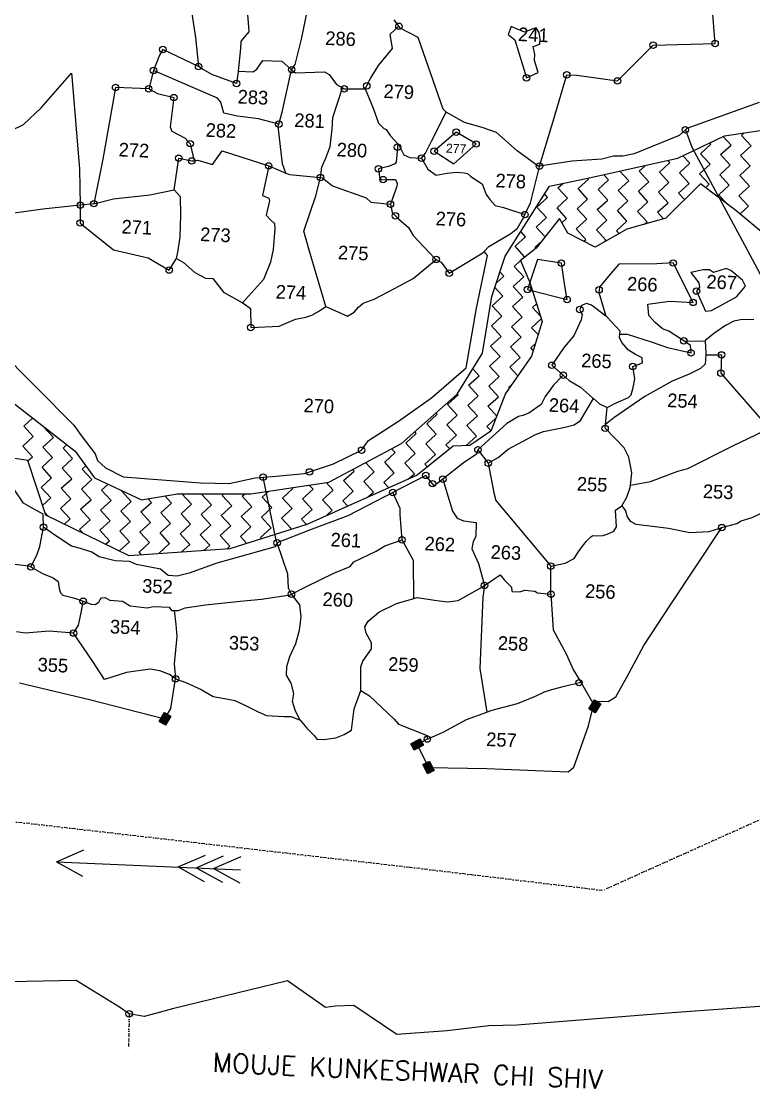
# Model space of a CAD drawing. Header units: metres. Extents: x 325382 to 334163, y 1808984 to 1815491.
# Drawn here: x 329230 to 330196, y 1808984 to 1810391 of the extents above; entities that cross this region are included whole.
import ezdxf

# ---------------------------------------------------------------- set-up
doc = ezdxf.new("R2010")
doc.units = ezdxf.units.M
doc.header["$MEASUREMENT"] = 0
doc.linetypes.add('DASHDOT', pattern=[1, 0.5, -0.25, 0, -0.25])
doc.linetypes.add('DIVIDE', pattern=[1.25, 0.5, -0.25, 0, -0.25, 0, -0.25])
for name, color, linetype in [('POLY_HATCH', 12, 'Continuous'), ('POLY_PARCEL', 6, 'Continuous'), ('POLY_WATER', 4, 'Continuous'), ('TEXT_MAPOUT', 7, 'Continuous'), ('TEXT_PARCEL', 7, 'Continuous'), ('V_BOUND_STREAM_LINE', 7, 'DASHDOT'), ('V_DIVIDE_LINE', 7, 'DIVIDE')]:
    doc.layers.add(name, color=color, linetype=linetype)
doc.styles.get("Standard").update_dxf_attribs({"font": 'simplex.shx'})
doc.styles.add('TEXT_MAP', font='', dxfattribs={"height": 1.8})
doc.styles.get('TEXT_MAP').set_extended_font_data('Kruti Dev 050')

msp = doc.modelspace()

# ---------------------------------------------------------------- hatches: boundary and pattern name
for points in [[(329994.4, 1809490.9), (329986.3, 1809496.1), (329978.8, 1809484.3), (329986.9, 1809479.1)], [(329427.1, 1809474.8), (329418.8, 1809479.7), (329411.7, 1809467.7), (329420, 1809462.8)], [(329760.5, 1809436.3), (329755.9, 1809444.8), (329743.7, 1809438.2), (329748.2, 1809429.7)], [(329768.3, 1809415.3), (329759.7, 1809411), (329765.9, 1809398.6), (329774.5, 1809402.8)]]:
    msp.add_hatch(color=256).paths.add_polyline_path(points)

# ---------------------------------------------------------------- linework, layer by layer
for points in [[(329978.8, 1809484.3), (329986.3, 1809496.1), (329994.4, 1809490.9), (329986.9, 1809479.1)], [(329411.7, 1809467.7), (329418.8, 1809479.7), (329427.1, 1809474.8), (329420, 1809462.8)], [(329743.7, 1809438.2), (329755.9, 1809444.8), (329760.5, 1809436.3), (329748.2, 1809429.7)], [(329765.9, 1809398.6), (329759.7, 1809411), (329768.3, 1809415.3), (329774.5, 1809402.8)]]:
    msp.add_lwpolyline(points, close=True)
for points in [[(329276.4, 1809282.8), (329312.4, 1809298.6)], [(329436.8, 1809275.8), (329472.9, 1809291.5)], [(329460.7, 1809274.7), (329496.7, 1809290.5)], [(329483.7, 1809273.7), (329519.8, 1809289.5)], [(329276.4, 1809282.8), (329519, 1809272.1)], [(329276.4, 1809282.8), (329310.8, 1809263.9)], [(329436.8, 1809275.8), (329471.3, 1809256.8)], [(329460.7, 1809274.7), (329495.2, 1809255.8)], [(329483.7, 1809273.7), (329518.2, 1809254.8)]]:
    msp.add_lwpolyline(points)
for centre in [(329728.1, 1810384.3), (329416.6, 1810353.6), (330063.4, 1810359.4), (330145.2, 1810361.5), (329404.3, 1810326), (329463.8, 1810331.1), (329586.6, 1810327), (329896.5, 1810316.3), (329949.5, 1810320.2), (330016.6, 1810312.2), (329354.4, 1810303.6), (329398, 1810301.9), (329513.9, 1810308.8), (329656.1, 1810301.8), (329685.7, 1810305.7), (329431.2, 1810290.2), (329569.7, 1810255.2), (329803.7, 1810244.7), (330106, 1810247.7), (329452.8, 1810229.5), (329726.2, 1810225), (329829.9, 1810229.1), (329774.7, 1810219.7), (329437.6, 1810210.3), (329454.9, 1810206.7), (329556.3, 1810200.1), (329758, 1810210.4), (329913.6, 1810200), (329624.6, 1810184.8), (329701.1, 1810196.4), (329707.3, 1810182.1), (329307.8, 1810148.5), (329325.7, 1810150.4), (329716.9, 1810149.8), (329723.5, 1810134.4), (329894.4, 1810136), (329307.5, 1810124.9), (329777.3, 1810076.9), (329942.4, 1810071.9), (330089.9, 1810072.2), (329425.1, 1810062.9), (329794.5, 1810058.7), (329897.8, 1810037.3), (329992.2, 1810036.9), (330120.7, 1810035.2), (329950, 1810023.9), (330116.2, 1810020.2), (329966.8, 1810010.9), (329532.6, 1809987.2), (330103.9, 1809969.5), (330113.5, 1809953.7), (330153.7, 1809951), (329929.8, 1809937.3), (330036.7, 1809935.8), (329945, 1809924.2), (330152.9, 1809926.9), (330000.1, 1809854.2), (329678.9, 1809825.3), (329832.4, 1809825.9), (329846, 1809808.3), (329548.9, 1809789.9), (329610.1, 1809796.7), (329763.5, 1809792.1), (329772.5, 1809781.2), (329786, 1809787.1), (329720, 1809769.6), (329259.2, 1809723.9), (330154.2, 1809723.3), (329732.2, 1809707.2), (329567.5, 1809703.3), (329242.6, 1809671.4), (329928.4, 1809672.4), (329586.3, 1809635.5), (329841, 1809647.1), (329928.7, 1809635.6), (329311.5, 1809626.1), (329298.9, 1809584.2), (329433.5, 1809524), (329965.7, 1809518.8), (329765.6, 1809444.5), (329372.3, 1809082.2)]:
    msp.add_circle(centre, 4.26)
at = {"layer": 'POLY_HATCH'}
for p, q in [((330157.7, 1810239.9), (330251.8, 1810253.8)), ((330095.9, 1810210.3), (330157.7, 1810239.9)), ((329975.2, 1810183.5), (330095.9, 1810210.3)), ((329868.2, 1810081.4), (329926.6, 1810173.6)), ((329926.6, 1810173.6), (329975.2, 1810183.5)), ((330126.1, 1810176.5), (330080.2, 1810131.3)), ((330172.5, 1810141.3), (330126.1, 1810176.5)), ((329939.9, 1810130.7), (329909.4, 1810091.6)), ((329950.9, 1810111.7), (329939.9, 1810130.7)), ((330080.2, 1810131.3), (330028.8, 1810116.7)), ((330206.7, 1810112.8), (330172.5, 1810141.3)), ((330028.8, 1810116.7), (329987.2, 1810093.2)), ((329987.2, 1810093.2), (329950.9, 1810111.7)), ((329909.4, 1810091.6), (329888.5, 1810075.6)), ((329850.8, 1810028), (329868.2, 1810081.4)), ((329888.5, 1810075.6), (329900.7, 1810046.4)), ((329900.7, 1810046.4), (329917, 1809995)), ((329838.4, 1809953.3), (329850.8, 1810028)), ((329917, 1809995), (329902.9, 1809949.4)), ((329804.8, 1809899.3), (329838.4, 1809953.3)), ((329902.9, 1809949.4), (329868.6, 1809900.3)), ((329731.6, 1809834.3), (329804.8, 1809899.3)), ((329868.6, 1809900.3), (329849.6, 1809850.5)), ((329221.1, 1809886.4), (329301.1, 1809824.1)), ((329849.6, 1809850.5), (329821.7, 1809831.4)), ((329238.6, 1809811.7), (329174.3, 1809821.8)), ((329301.1, 1809824.1), (329326.7, 1809788.9)), ((329635.8, 1809783.3), (329731.6, 1809834.3)), ((329799.7, 1809830.7), (329752.4, 1809792.3)), ((329821.7, 1809831.4), (329799.7, 1809830.7)), ((329262.3, 1809739.9), (329238.6, 1809811.7)), ((329326.7, 1809788.9), (329388.7, 1809760.1)), ((329532.6, 1809767.8), (329635.8, 1809783.3)), ((329752.4, 1809792.3), (329606.5, 1809727.3)), ((329388.7, 1809760.1), (329436.2, 1809768)), ((329436.2, 1809768), (329532.6, 1809767.8)), ((329372.3, 1809686.2), (329262.3, 1809739.9)), ((329606.5, 1809727.3), (329505, 1809695.2)), ((329505, 1809695.2), (329372.3, 1809686.2))]:
    msp.add_line(p, q, dxfattribs=at)
at = {"layer": 'POLY_HATCH', "linetype": 'Continuous'}
for p, q in [((330180.1, 1810240.4), (330183.7, 1810243.7)), ((330139.8, 1810228.9), (330138.3, 1810230.5)), ((330166.3, 1810227.7), (330156, 1810239)), ((330192.8, 1810226.6), (330180.1, 1810240.4)), ((330125.9, 1810216.2), (330139.8, 1810228.9)), ((330138.6, 1810202.4), (330125.9, 1810216.2)), ((330152.4, 1810215.1), (330166.3, 1810227.7)), ((330165.1, 1810201.2), (330152.4, 1810215.1)), ((330178.9, 1810213.9), (330192.8, 1810226.6)), ((330071.7, 1810192.1), (330085.5, 1810204.7)), ((330085.5, 1810204.7), (330083.1, 1810207.4)), ((330098.2, 1810190.9), (330112.1, 1810203.6)), ((330112.1, 1810203.6), (330102.9, 1810213.6)), ((330124.7, 1810189.7), (330138.6, 1810202.4)), ((330151.3, 1810188.5), (330165.1, 1810201.2)), ((330191.6, 1810200.1), (330178.9, 1810213.9)), ((330004.8, 1810181.7), (329998.5, 1810188.6)), ((330031.3, 1810180.6), (330019.6, 1810193.3)), ((330045.2, 1810193.2), (330053.5, 1810200.8)), ((330057.8, 1810179.4), (330045.2, 1810193.2)), ((330084.4, 1810178.2), (330071.7, 1810192.1)), ((330110.9, 1810177), (330098.2, 1810190.9)), ((330137.4, 1810175.9), (330124.7, 1810189.7)), ((330163.9, 1810174.7), (330151.3, 1810188.5)), ((330177.8, 1810187.4), (330191.6, 1810200.1)), ((330190.5, 1810173.5), (330177.8, 1810187.4)), ((329937.9, 1810171.4), (329944.2, 1810177.2)), ((329964.4, 1810170.2), (329978.3, 1810182.9)), ((329978.3, 1810182.9), (329977.3, 1810183.9)), ((329991, 1810169), (330004.8, 1810181.7)), ((330017.5, 1810167.9), (330031.3, 1810180.6)), ((330044, 1810166.7), (330057.8, 1810179.4)), ((330070.5, 1810165.5), (330084.4, 1810178.2)), ((330097, 1810164.4), (330110.9, 1810177)), ((330132.7, 1810171.5), (330137.4, 1810175.9)), ((330150.1, 1810162), (330163.9, 1810174.7)), ((330176.6, 1810160.9), (330190.5, 1810173.5)), ((329910.2, 1810146), (329924.1, 1810158.7)), ((329924.1, 1810158.7), (329920, 1810163.2)), ((329950.6, 1810157.5), (329937.9, 1810171.4)), ((329977.1, 1810156.4), (329964.4, 1810170.2)), ((330003.6, 1810155.2), (329991, 1810169)), ((330030.2, 1810154), (330017.5, 1810167.9)), ((330056.7, 1810152.9), (330044, 1810166.7)), ((330083.2, 1810151.7), (330070.5, 1810165.5)), ((330105, 1810155.7), (330097, 1810164.4)), ((330161.2, 1810149.9), (330150.1, 1810162)), ((330189.3, 1810147), (330176.6, 1810160.9)), ((329922.9, 1810132.2), (329910.2, 1810146)), ((329936.7, 1810144.9), (329950.6, 1810157.5)), ((329949.4, 1810131), (329936.7, 1810144.9)), ((329963.3, 1810143.7), (329977.1, 1810156.4)), ((329989.8, 1810142.5), (330003.6, 1810155.2)), ((330016.3, 1810141.4), (330030.2, 1810154)), ((330042.8, 1810140.2), (330056.7, 1810152.9)), ((330069.4, 1810139), (330083.2, 1810151.7)), ((330178, 1810136.7), (330189.3, 1810147)), ((329909.1, 1810119.5), (329922.9, 1810132.2)), ((329943.1, 1810125.2), (329949.4, 1810131)), ((329975.9, 1810129.8), (329963.3, 1810143.7)), ((330002.5, 1810128.7), (329989.8, 1810142.5)), ((330029, 1810127.5), (330016.3, 1810141.4)), ((330055.5, 1810126.3), (330042.8, 1810140.2)), ((330077.2, 1810130.4), (330069.4, 1810139)), ((329921, 1810106.5), (329909.1, 1810119.5)), ((329962.1, 1810117.2), (329975.9, 1810129.8)), ((329974.8, 1810103.3), (329962.1, 1810117.2)), ((329988.6, 1810116), (330002.5, 1810128.7)), ((330015.1, 1810114.8), (330029, 1810127.5)), ((330052.2, 1810123.3), (330055.5, 1810126.3)), ((329881.4, 1810094.2), (329895.2, 1810106.8)), ((329895.2, 1810106.8), (329888.8, 1810113.9)), ((329972.1, 1810100.9), (329974.8, 1810103.3)), ((330001.3, 1810102.2), (329988.6, 1810116)), ((330018.7, 1810111), (330015.1, 1810114.8)), ((329894, 1810080.3), (329881.4, 1810094.2)), ((329907.9, 1810093), (329917.1, 1810101.4)), ((329909.3, 1810091.5), (329907.9, 1810093)), ((329998.4, 1810099.5), (330001.3, 1810102.2)), ((329880.2, 1810067.6), (329888.6, 1810075.3)), ((329891.1, 1810077.6), (329894, 1810080.3)), ((329866.4, 1810055), (329861.3, 1810060.4)), ((329892.9, 1810053.8), (329880.2, 1810067.6)), ((329856.7, 1810046.1), (329866.4, 1810055)), ((329879, 1810041.1), (329892.9, 1810053.8)), ((329865.2, 1810028.4), (329854.7, 1810039.9)), ((329891.7, 1810027.3), (329879, 1810041.1)), ((329851.3, 1810015.8), (329865.2, 1810028.4)), ((329877.9, 1810014.6), (329891.7, 1810027.3)), ((329904.4, 1810013.4), (329909.6, 1810018.2)), ((329864, 1810001.9), (329851.3, 1810015.8)), ((329890.5, 1810000.8), (329877.9, 1810014.6)), ((329914.8, 1810002.1), (329904.4, 1810013.4)), ((329850.2, 1809989.2), (329864, 1810001.9)), ((329876.7, 1809988.1), (329890.5, 1810000.8)), ((329903.2, 1809986.9), (329915.9, 1809998.5)), ((329862.8, 1809975.4), (329850.2, 1809989.2)), ((329889.4, 1809974.2), (329876.7, 1809988.1)), ((329911.7, 1809977.7), (329903.2, 1809986.9)), ((329849, 1809962.7), (329862.8, 1809975.4)), ((329861.7, 1809948.9), (329849, 1809962.7)), ((329875.5, 1809961.6), (329889.4, 1809974.2)), ((329902, 1809960.4), (329908, 1809965.8)), ((329847.8, 1809936.2), (329861.7, 1809948.9)), ((329874.3, 1809935), (329888.2, 1809947.7)), ((329888.2, 1809947.7), (329875.5, 1809961.6)), ((329905.2, 1809956.9), (329902, 1809960.4)), ((329860.5, 1809922.4), (329847.8, 1809936.2)), ((329884.9, 1809923.5), (329874.3, 1809935)), ((329820.1, 1809910.9), (329834, 1809923.5)), ((329834, 1809923.5), (329825.6, 1809932.7)), ((329846.7, 1809909.7), (329860.5, 1809922.4)), ((329832.8, 1809897), (329820.1, 1809910.9)), ((329859.3, 1809895.8), (329846.7, 1809909.7)), ((329873.2, 1809908.5), (329876.5, 1809911.6)), ((329873.9, 1809907.8), (329873.2, 1809908.5)), ((329792.4, 1809885.5), (329806.3, 1809898.2)), ((329806.3, 1809898.2), (329805, 1809899.6)), ((329819, 1809884.3), (329832.8, 1809897)), ((329845.5, 1809883.2), (329859.3, 1809895.8)), ((329805.1, 1809871.7), (329792.4, 1809885.5)), ((329831.6, 1809870.5), (329819, 1809884.3)), ((329857.2, 1809870.4), (329845.5, 1809883.2)), ((329233.2, 1809857), (329245, 1809867.8)), ((329764.8, 1809860.1), (329778.6, 1809872.8)), ((329778.6, 1809872.8), (329777, 1809874.6)), ((329791.3, 1809859), (329805.1, 1809871.7)), ((329817.8, 1809857.8), (329831.6, 1809870.5)), ((329844.3, 1809856.6), (329856, 1809867.4)), ((329245.8, 1809843.2), (329233.2, 1809857)), ((329259.7, 1809855.8), (329260, 1809856.1)), ((329272.4, 1809842), (329259.7, 1809855.8)), ((329750.9, 1809847.5), (329748.9, 1809849.7)), ((329777.4, 1809846.3), (329764.8, 1809860.1)), ((329804, 1809845.1), (329791.3, 1809859)), ((329830.5, 1809844), (329817.8, 1809857.8)), ((329849.7, 1809850.8), (329844.3, 1809856.6)), ((329232, 1809830.5), (329245.8, 1809843.2)), ((329258.5, 1809829.3), (329272.4, 1809842)), ((329737.1, 1809834.8), (329750.9, 1809847.5)), ((329763.6, 1809833.6), (329777.4, 1809846.3)), ((329790.1, 1809832.5), (329804, 1809845.1)), ((329816.6, 1809831.3), (329830.5, 1809844)), ((329244.7, 1809816.7), (329232, 1809830.5)), ((329271.2, 1809815.5), (329258.5, 1809829.3)), ((329285, 1809828.2), (329290.1, 1809832.8)), ((329297.7, 1809814.3), (329285, 1809828.2)), ((329709.4, 1809809.4), (329723.2, 1809822.1)), ((329723.2, 1809822.1), (329718.5, 1809827.3)), ((329735.9, 1809808.3), (329749.7, 1809821)), ((329749.7, 1809821), (329737.1, 1809834.8)), ((329776.3, 1809819.8), (329763.6, 1809833.6)), ((329795.1, 1809827), (329790.1, 1809832.5)), ((329816.6, 1809831.3), (329816.6, 1809831.3)), ((329238.7, 1809811.2), (329244.7, 1809816.7)), ((329257.3, 1809802.8), (329271.2, 1809815.5)), ((329283.9, 1809801.6), (329297.7, 1809814.3)), ((329695.5, 1809796.8), (329684.2, 1809809.1)), ((329722, 1809795.6), (329709.4, 1809809.4)), ((329748.6, 1809794.4), (329735.9, 1809808.3)), ((329762.4, 1809807.1), (329776.3, 1809819.8)), ((329765.9, 1809803.3), (329762.4, 1809807.1)), ((329270, 1809789), (329257.3, 1809802.8)), ((329296.5, 1809787.8), (329283.9, 1809801.6)), ((329310.4, 1809800.5), (329315.1, 1809804.8)), ((329323.1, 1809786.6), (329310.4, 1809800.5)), ((329655.2, 1809785.3), (329669, 1809797.9)), ((329669, 1809797.9), (329667.1, 1809800)), ((329681.7, 1809784.1), (329695.5, 1809796.8)), ((329708.2, 1809782.9), (329722, 1809795.6)), ((329740.5, 1809787), (329748.6, 1809794.4)), ((329256.2, 1809776.3), (329270, 1809789)), ((329282.7, 1809775.1), (329296.5, 1809787.8)), ((329309.2, 1809773.9), (329323.1, 1809786.6)), ((329335.7, 1809772.8), (329344.4, 1809780.7)), ((329614.8, 1809773.8), (329609.7, 1809779.4)), ((329641.3, 1809772.6), (329632, 1809782.7)), ((329667.8, 1809771.4), (329655.2, 1809785.3)), ((329694.4, 1809770.2), (329681.7, 1809784.1)), ((329714.9, 1809775.6), (329708.2, 1809782.9)), ((329268.8, 1809762.4), (329256.2, 1809776.3)), ((329295.4, 1809761.3), (329282.7, 1809775.1)), ((329321.9, 1809760.1), (329309.2, 1809773.9)), ((329348.4, 1809758.9), (329335.7, 1809772.8)), ((329362.3, 1809771.6), (329362.8, 1809772.1)), ((329374.9, 1809757.8), (329362.3, 1809771.6)), ((329428, 1809755.4), (329419.1, 1809765.2)), ((329454.5, 1809754.3), (329441.9, 1809768)), ((329468.3, 1809766.9), (329469.5, 1809767.9)), ((329481, 1809753.1), (329468.3, 1809766.9)), ((329494.9, 1809765.8), (329497.2, 1809767.9)), ((329507.5, 1809751.9), (329494.9, 1809765.8)), ((329521.4, 1809764.6), (329524.9, 1809767.8)), ((329547.9, 1809763.4), (329556.6, 1809771.4)), ((329574.4, 1809762.2), (329588.3, 1809774.9)), ((329588.3, 1809774.9), (329587.3, 1809776)), ((329600.9, 1809761.1), (329614.8, 1809773.8)), ((329627.5, 1809759.9), (329641.3, 1809772.6)), ((329654, 1809758.7), (329667.8, 1809771.4)), ((329686.3, 1809762.9), (329694.4, 1809770.2)), ((329258.1, 1809752.6), (329268.8, 1809762.4)), ((329281.5, 1809748.6), (329295.4, 1809761.3)), ((329308, 1809747.4), (329321.9, 1809760.1)), ((329334.6, 1809746.3), (329348.4, 1809758.9)), ((329361.1, 1809745.1), (329374.9, 1809757.8)), ((329387.6, 1809743.9), (329401.5, 1809756.6)), ((329401.5, 1809756.6), (329397, 1809761.5)), ((329414.1, 1809742.7), (329428, 1809755.4)), ((329440.7, 1809741.6), (329454.5, 1809754.3)), ((329467.2, 1809740.4), (329481, 1809753.1)), ((329493.7, 1809739.2), (329507.5, 1809751.9)), ((329520.2, 1809738.1), (329534.1, 1809750.7)), ((329534.1, 1809750.7), (329521.4, 1809764.6)), ((329560.6, 1809749.6), (329547.9, 1809763.4)), ((329587.1, 1809748.4), (329574.4, 1809762.2)), ((329613.6, 1809747.2), (329600.9, 1809761.1)), ((329640.1, 1809746.1), (329627.5, 1809759.9)), ((329660.7, 1809751.5), (329654, 1809758.7)), ((329265.5, 1809738.3), (329261.3, 1809742.9)), ((329294.2, 1809734.7), (329281.5, 1809748.6)), ((329320.7, 1809733.6), (329308, 1809747.4)), ((329347.2, 1809732.4), (329334.6, 1809746.3)), ((329373.8, 1809731.2), (329361.1, 1809745.1)), ((329400.3, 1809730.1), (329387.6, 1809743.9)), ((329426.8, 1809728.9), (329414.1, 1809742.7)), ((329453.3, 1809727.7), (329440.7, 1809741.6)), ((329479.8, 1809726.6), (329467.2, 1809740.4)), ((329506.4, 1809725.4), (329493.7, 1809739.2)), ((329532.9, 1809724.2), (329520.2, 1809738.1)), ((329546.7, 1809736.9), (329560.6, 1809749.6)), ((329559.4, 1809723.1), (329546.7, 1809736.9)), ((329573.3, 1809735.7), (329587.1, 1809748.4)), ((329599.8, 1809734.6), (329613.6, 1809747.2)), ((329632.2, 1809738.8), (329640.1, 1809746.1)), ((329286.8, 1809727.9), (329294.2, 1809734.7)), ((329306.9, 1809720.9), (329320.7, 1809733.6)), ((329333.4, 1809719.7), (329347.2, 1809732.4)), ((329359.9, 1809718.6), (329373.8, 1809731.2)), ((329386.4, 1809717.4), (329400.3, 1809730.1)), ((329413, 1809716.2), (329426.8, 1809728.9)), ((329439.5, 1809715.1), (329453.3, 1809727.7)), ((329466, 1809713.9), (329479.8, 1809726.6)), ((329492.5, 1809712.7), (329506.4, 1809725.4)), ((329519, 1809711.5), (329532.9, 1809724.2)), ((329545.6, 1809710.4), (329559.4, 1809723.1)), ((329585.9, 1809721.9), (329573.3, 1809735.7)), ((329606.4, 1809727.3), (329599.8, 1809734.6)), ((329311.5, 1809715.9), (329306.9, 1809720.9)), ((329346.1, 1809705.9), (329333.4, 1809719.7)), ((329372.6, 1809704.7), (329359.9, 1809718.6)), ((329399.1, 1809703.5), (329386.4, 1809717.4)), ((329425.6, 1809702.4), (329413, 1809716.2)), ((329452.2, 1809701.2), (329439.5, 1809715.1)), ((329478.7, 1809700), (329466, 1809713.9)), ((329505.2, 1809698.9), (329492.5, 1809712.7)), ((329527.5, 1809702.3), (329519, 1809711.5)), ((329547.2, 1809708.6), (329545.6, 1809710.4)), ((329584.2, 1809720.3), (329585.9, 1809721.9)), ((329341.2, 1809701.4), (329346.1, 1809705.9)), ((329359.3, 1809692.6), (329372.6, 1809704.7)), ((329385.3, 1809690.9), (329399.1, 1809703.5)), ((329411.8, 1809689.7), (329425.6, 1809702.4)), ((329440.9, 1809690.9), (329452.2, 1809701.2)), ((329470.9, 1809692.9), (329478.7, 1809700)), ((329500.9, 1809694.9), (329505.2, 1809698.9)), ((329388.5, 1809687.3), (329385.3, 1809690.9)), ((329412.5, 1809689), (329411.8, 1809689.7))]:
    msp.add_line(p, q, dxfattribs=at)
at = {"layer": 'POLY_PARCEL'}
for p, q in [((330145.2, 1810361.5), (330138.4, 1810445.9)), ((329526.5, 1810424.2), (329529.8, 1810383.3)), ((329455.1, 1810401.2), (329459.6, 1810369.7)), ((329599.6, 1810367.5), (329607.5, 1810405.5)), ((329716.4, 1810374.1), (329728.1, 1810384.3)), ((329728.1, 1810384.3), (329721.9, 1810392.7)), ((329729.7, 1810382), (329728.1, 1810384.3)), ((329529.9, 1810377.1), (329521.8, 1810367.2)), ((329529.8, 1810383.3), (329529.9, 1810377.1)), ((329719.6, 1810355.1), (329716.4, 1810374.1)), ((329753.6, 1810369.3), (329729.7, 1810382)), ((329876.1, 1810383.8), (329872.1, 1810373.4)), ((329872.1, 1810373.4), (329881.2, 1810366.6)), ((329893.7, 1810376.7), (329876.1, 1810383.8)), ((329899.5, 1810378.6), (329893.7, 1810376.7)), ((329904.8, 1810381.1), (329899.5, 1810378.6)), ((329909.1, 1810382.4), (329904.8, 1810381.1)), ((329913, 1810375.9), (329909.1, 1810382.4)), ((329914.4, 1810367.4), (329913, 1810375.9)), ((329459.6, 1810369.7), (329463.8, 1810331.1)), ((329519.7, 1810364.3), (329519.1, 1810355.1)), ((329521.8, 1810367.2), (329519.7, 1810364.3)), ((329591.4, 1810333.7), (329599.6, 1810367.5)), ((329786.7, 1810274.9), (329753.6, 1810369.3)), ((329881.2, 1810366.6), (329896.5, 1810316.3)), ((329905.3, 1810357.5), (329914.1, 1810360.8)), ((329907.5, 1810347.2), (329905.3, 1810357.5)), ((329914.1, 1810360.8), (329914.4, 1810367.4)), ((330016.6, 1810312.2), (330063.4, 1810359.4)), ((330063.4, 1810359.4), (330145.2, 1810361.5)), ((329412.3, 1810346), (329404.3, 1810326)), ((329416.6, 1810353.6), (329412.3, 1810346)), ((329463.8, 1810331.1), (329416.6, 1810353.6)), ((329519.1, 1810355.1), (329516, 1810325.2)), ((329701.1, 1810332.8), (329719.6, 1810355.1)), ((329907.2, 1810339.1), (329907.5, 1810347.2)), ((329469.7, 1810327.3), (329463.8, 1810331.1)), ((329535.9, 1810324.4), (329540.8, 1810327.7)), ((329540.8, 1810327.7), (329548.4, 1810339.3)), ((329548.4, 1810339.3), (329573.7, 1810338.2)), ((329573.7, 1810338.2), (329586.6, 1810327)), ((329586.6, 1810327), (329591.4, 1810333.7)), ((329690.5, 1810315.4), (329701.1, 1810332.8)), ((329911.9, 1810323.2), (329907.2, 1810339.1)), ((329256.2, 1810276.8), (329296.3, 1810322.6)), ((329296.3, 1810322.6), (329297.2, 1810312.9)), ((329404.3, 1810326), (329398, 1810301.9)), ((329488.6, 1810289.6), (329404.3, 1810326)), ((329481.5, 1810320.8), (329469.7, 1810327.3)), ((329513.9, 1810308.8), (329481.5, 1810320.8)), ((329515.9, 1810324.3), (329513.9, 1810308.8)), ((329516, 1810325.2), (329515.9, 1810324.3)), ((329516, 1810325.2), (329535.9, 1810324.4)), ((329573.9, 1810271), (329586.6, 1810327)), ((329586.6, 1810327), (329591.5, 1810322.7)), ((329591.5, 1810322.7), (329629.8, 1810324.1)), ((329629.8, 1810324.1), (329636.1, 1810320.8)), ((329636.1, 1810320.8), (329645.6, 1810307.6)), ((329683.7, 1810301.7), (329690.5, 1810315.4)), ((329896.5, 1810316.3), (329911.9, 1810323.2)), ((329931.7, 1810259.1), (329949.5, 1810320.2)), ((329949.5, 1810320.2), (329962.9, 1810319.8)), ((329962.9, 1810319.8), (330016.6, 1810312.2)), ((329297.2, 1810312.9), (329306.7, 1810195.7)), ((329354.4, 1810303.6), (329337.5, 1810209.2)), ((329398, 1810301.9), (329354.4, 1810303.6)), ((329398, 1810301.9), (329409.8, 1810295.7)), ((329640.9, 1810264.1), (329653.6, 1810303.2)), ((329645.6, 1810307.6), (329653.6, 1810303.2)), ((329653.6, 1810303.2), (329656.1, 1810301.8)), ((329656.1, 1810301.8), (329683.7, 1810301.7)), ((329683.7, 1810301.7), (329694.2, 1810276.3)), ((329409.8, 1810295.7), (329431.2, 1810290.2)), ((329431.2, 1810290.2), (329426.5, 1810251.5)), ((329493.1, 1810284.1), (329488.6, 1810289.6)), ((329233, 1810254.9), (329256.2, 1810276.8)), ((329497.1, 1810269.9), (329493.1, 1810284.1)), ((329694.2, 1810276.3), (329701.4, 1810256.6)), ((329790.3, 1810271.1), (329786.7, 1810274.9)), ((330203.4, 1810283.6), (330107.9, 1810249.5)), ((329515.3, 1810265.8), (329497.1, 1810269.9)), ((329542.9, 1810262.2), (329515.3, 1810265.8)), ((329569.7, 1810255.2), (329542.9, 1810262.2)), ((329569.7, 1810255.2), (329573.9, 1810271)), ((329639.9, 1810248.6), (329640.9, 1810264.1)), ((329770.9, 1810232.9), (329790.3, 1810271.1)), ((329814.6, 1810257.3), (329790.3, 1810271.1)), ((329838.1, 1810250.7), (329814.6, 1810257.3)), ((329913.6, 1810200), (329931.7, 1810259.1)), ((329165.3, 1810222), (329233, 1810254.9)), ((329426.5, 1810251.5), (329428.5, 1810246.1)), ((329428.5, 1810246.1), (329446.3, 1810236.6)), ((329568.9, 1810252.4), (329569.7, 1810255.2)), ((329574.4, 1810202.8), (329568.9, 1810252.4)), ((329637.5, 1810226), (329639.9, 1810248.6)), ((329701.4, 1810256.6), (329708, 1810249.7)), ((329708, 1810249.7), (329711.5, 1810248.4)), ((329711.5, 1810248.4), (329716.7, 1810240.5)), ((329803.7, 1810244.7), (329774.7, 1810219.7)), ((329829.9, 1810229.1), (329803.7, 1810244.7)), ((329856.8, 1810244.1), (329838.1, 1810250.7)), ((329884.1, 1810220.2), (329856.8, 1810244.1)), ((330106, 1810247.7), (330098, 1810240.3)), ((330107.9, 1810249.5), (330106, 1810247.7)), ((330106, 1810247.7), (330114.7, 1810225.1)), ((329446.3, 1810236.6), (329452.8, 1810229.5)), ((329452.8, 1810229.5), (329457.8, 1810207.1)), ((329716.7, 1810240.5), (329726.5, 1810229.1)), ((329726.5, 1810229.1), (329724.5, 1810205)), ((329726.5, 1810229.1), (329728.5, 1810226.9)), ((329763.3, 1810216.8), (329770.9, 1810232.9)), ((329800.6, 1810203.1), (329829.9, 1810229.1)), ((330098, 1810240.3), (330038.3, 1810215.9)), ((329482.4, 1810202), (329495, 1810219.9)), ((329495, 1810219.9), (329556.3, 1810200.1)), ((329632, 1810211.6), (329637.5, 1810226)), ((329728.5, 1810226.9), (329734.5, 1810215)), ((329758, 1810210.4), (329763.3, 1810216.8)), ((329774.7, 1810219.7), (329800.6, 1810203.1)), ((329911.7, 1810199.7), (329884.1, 1810220.2)), ((330038.3, 1810215.9), (330023.5, 1810213)), ((330114.7, 1810225.1), (330184.2, 1810096.1)), ((329337.5, 1810209.2), (329325.7, 1810150.4)), ((329431.6, 1810168.6), (329437.6, 1810210.3)), ((329437.6, 1810210.3), (329454.9, 1810206.7)), ((329454.9, 1810206.7), (329457.8, 1810207.1)), ((329457.8, 1810207.1), (329462.9, 1810207.9)), ((329462.9, 1810207.9), (329482.4, 1810202)), ((329579.1, 1810190.6), (329574.4, 1810202.8)), ((329626.6, 1810198.7), (329632, 1810211.6)), ((329722.9, 1810203.1), (329714.3, 1810199.2)), ((329724.5, 1810205), (329722.9, 1810203.1)), ((329734.5, 1810215), (329742.7, 1810211.2)), ((329742.7, 1810211.2), (329758, 1810210.4)), ((329758, 1810210.4), (329766.2, 1810195.9)), ((329956.2, 1810206.3), (329913.6, 1810200)), ((329996, 1810208.9), (329956.2, 1810206.3)), ((330011.1, 1810213), (329996, 1810208.9)), ((330023.5, 1810213), (330011.1, 1810213)), ((329306.7, 1810195.7), (329307.8, 1810148.5)), ((329556.3, 1810200.1), (329548.2, 1810161.3)), ((329556.3, 1810200.1), (329558.7, 1810199.3)), ((329558.7, 1810199.3), (329579.1, 1810190.6)), ((329579.1, 1810190.6), (329583.7, 1810188.7)), ((329583.7, 1810188.7), (329624.6, 1810184.8)), ((329624.6, 1810184.8), (329626.6, 1810198.7)), ((329714.3, 1810199.2), (329701.1, 1810196.4)), ((329701.1, 1810196.4), (329702.6, 1810185.3)), ((329766.2, 1810195.9), (329777.1, 1810188.2)), ((329777.1, 1810188.2), (329791.7, 1810190.5)), ((329791.7, 1810190.5), (329804, 1810192)), ((329804, 1810192), (329814.4, 1810191.1)), ((329814.4, 1810191.1), (329818.8, 1810190.4)), ((329818.8, 1810190.4), (329822.6, 1810186.6)), ((329901.5, 1810151.4), (329913.4, 1810199)), ((329913.6, 1810200), (329911.7, 1810199.7)), ((329913.4, 1810199), (329913.6, 1810200)), ((329618.6, 1810160.7), (329624.6, 1810184.8)), ((329624.6, 1810184.8), (329627.2, 1810184.6)), ((329627.2, 1810184.6), (329640.7, 1810173.8)), ((329640.7, 1810173.8), (329684.9, 1810158.2)), ((329702.6, 1810185.3), (329704.6, 1810182)), ((329704.6, 1810182), (329712.8, 1810182.2)), ((329712.8, 1810182.2), (329718.7, 1810182.1)), ((329718.7, 1810182.1), (329723.6, 1810182.2)), ((329723.6, 1810182.2), (329725, 1810179.4)), ((329725.5, 1810173.6), (329724, 1810169.5)), ((329725, 1810179.4), (329725.7, 1810176.9)), ((329725.7, 1810176.9), (329725.5, 1810173.6)), ((329822.6, 1810186.6), (329832.2, 1810180.1)), ((329832.2, 1810180.1), (329837.9, 1810176.5)), ((329837.9, 1810176.5), (329843.4, 1810162.7)), ((329351.4, 1810156.6), (329399.7, 1810162.1)), ((329399.7, 1810162.1), (329431.6, 1810168.6)), ((329440.1, 1810159.3), (329431.6, 1810168.6)), ((329440.6, 1810135.3), (329440.1, 1810159.3)), ((329548.2, 1810161.3), (329556.5, 1810157.8)), ((329602.7, 1810114.2), (329618.6, 1810160.7)), ((329724, 1810169.5), (329716.9, 1810149.8)), ((329843.4, 1810162.7), (329848, 1810155.9)), ((329307.8, 1810148.5), (329258.2, 1810143.2)), ((329307.8, 1810148.5), (329307.5, 1810124.9)), ((329325.7, 1810150.4), (329307.8, 1810148.5)), ((329325.7, 1810150.4), (329351.4, 1810156.6)), ((329557.4, 1810154.3), (329553, 1810135.1)), ((329556.5, 1810157.8), (329557.4, 1810154.3)), ((329684.9, 1810158.2), (329690.9, 1810152.4)), ((329690.9, 1810152.4), (329716.9, 1810149.8)), ((329716.9, 1810149.8), (329719.2, 1810138.9)), ((329848, 1810155.9), (329855, 1810148.2)), ((329855, 1810148.2), (329865.9, 1810145.4)), ((329865.9, 1810145.4), (329894.4, 1810136)), ((329894.4, 1810136), (329901.5, 1810151.4)), ((329258.2, 1810143.2), (329163.5, 1810130)), ((329439.4, 1810106.6), (329440.6, 1810135.3)), ((329553, 1810135.1), (329558.1, 1810129.6)), ((329719.2, 1810138.9), (329727.4, 1810130.3)), ((329884.6, 1810118), (329892.9, 1810132.7)), ((329892.9, 1810132.7), (329894.4, 1810136)), ((329307.5, 1810124.9), (329335.6, 1810102.4)), ((329558.1, 1810129.6), (329563.8, 1810124.4)), ((329564.2, 1810117.4), (329562.3, 1810090.1)), ((329563.8, 1810124.4), (329564.2, 1810117.4)), ((329727.4, 1810130.3), (329740.8, 1810119.1)), ((329740.8, 1810119.1), (329746.8, 1810108.5)), ((329875.9, 1810111.1), (329884.6, 1810118)), ((329335.6, 1810102.4), (329351.6, 1810089.6)), ((329437, 1810088.7), (329439.4, 1810106.6)), ((329609.9, 1810089.1), (329602.7, 1810114.2)), ((329746.8, 1810108.5), (329775.6, 1810077.9)), ((329846.7, 1810093.9), (329875.9, 1810111.1)), ((329351.6, 1810089.6), (329397.4, 1810078.9)), ((329434.6, 1810078.3), (329437, 1810088.7)), ((329562.3, 1810090.1), (329558.8, 1810073.4)), ((329631.5, 1810014.6), (329609.9, 1810089.1)), ((329840.8, 1810087.5), (329846.7, 1810093.9)), ((330184.2, 1810096.1), (330221.9, 1810025.4)), ((329397.4, 1810078.9), (329425.1, 1810062.9)), ((329425.1, 1810062.9), (329434.6, 1810078.3)), ((329434.6, 1810078.3), (329443.8, 1810072.9)), ((329746.8, 1810051.7), (329777.3, 1810076.9)), ((329775.6, 1810077.9), (329777.3, 1810076.9)), ((329777.3, 1810076.9), (329783.9, 1810073.1)), ((329794.5, 1810058.7), (329839, 1810085.5)), ((329830.6, 1810012.7), (329844.9, 1810081.9)), ((329839, 1810085.5), (329840.8, 1810087.5)), ((329844.9, 1810081.9), (329840.8, 1810087.5)), ((329910.9, 1810076.7), (329897.8, 1810037.3)), ((329942.4, 1810071.9), (329910.9, 1810076.7)), ((329443.8, 1810072.9), (329458.7, 1810059.7)), ((329558.8, 1810073.4), (329549.6, 1810050.2)), ((329783.9, 1810073.1), (329794.5, 1810058.7)), ((329947.2, 1810042.1), (329942.4, 1810071.9)), ((330018.2, 1810070.7), (330004.4, 1810054.8)), ((330068.6, 1810070.9), (330018.2, 1810070.7)), ((330089.9, 1810072.2), (330068.6, 1810070.9)), ((330116.2, 1810020.2), (330089.9, 1810072.2)), ((330129.4, 1810063.2), (330113.4, 1810059.8)), ((330138, 1810063.3), (330129.4, 1810063.2)), ((330143.2, 1810059.7), (330138, 1810063.3)), ((330151.3, 1810062.5), (330143.2, 1810059.7)), ((330160, 1810064.8), (330151.3, 1810062.5)), ((330166.1, 1810062.2), (330160, 1810064.8)), ((330181.4, 1810049.5), (330166.1, 1810062.2)), ((329458.7, 1810059.7), (329472.9, 1810052.3)), ((329472.9, 1810052.3), (329482.7, 1810051.6)), ((329482.7, 1810051.6), (329496.8, 1810033.7)), ((329549.6, 1810050.2), (329521.9, 1810019.6)), ((329722.4, 1810038.4), (329746.8, 1810051.7)), ((330004.4, 1810054.8), (329992.6, 1810040.2)), ((330113.4, 1810059.8), (330123.6, 1810046.2)), ((330123.6, 1810046.2), (330124.8, 1810040.3)), ((330185.2, 1810041.8), (330181.4, 1810049.5)), ((329496.8, 1810033.7), (329521.9, 1810019.6)), ((329695.3, 1810024.6), (329722.4, 1810038.4)), ((329897.8, 1810037.3), (329950, 1810023.9)), ((329950, 1810023.9), (329947.2, 1810042.1)), ((329992.6, 1810040.2), (329991.8, 1810033.3)), ((329991.8, 1810033.3), (330001.2, 1810001.9)), ((330124.8, 1810040.3), (330120.7, 1810035.2)), ((330120.7, 1810035.2), (330132.8, 1810008.6)), ((330173.3, 1810027.5), (330185.2, 1810041.8)), ((329521.9, 1810019.6), (329524.1, 1810018.4)), ((329524.1, 1810018.4), (329532.4, 1810012.2)), ((329674.6, 1810014), (329681, 1810019.3)), ((329681, 1810019.3), (329695.3, 1810024.6)), ((329975.4, 1810018.7), (329968.9, 1810016)), ((329982.1, 1810016.5), (329975.4, 1810018.7)), ((330056.3, 1810018.1), (330085.1, 1810021.9)), ((330058, 1810002.8), (330056.3, 1810018.1)), ((330085.1, 1810021.9), (330116.2, 1810020.2)), ((330140.4, 1810009.6), (330173.3, 1810027.5)), ((329532.4, 1810012.2), (329532.6, 1809987.2)), ((329613.4, 1810003.6), (329623.5, 1810009.2)), ((329623.5, 1810009.2), (329631.5, 1810014.6)), ((329631.5, 1810014.6), (329660.3, 1810002)), ((329660.3, 1810002), (329669, 1810007.4)), ((329669, 1810007.4), (329674.6, 1810014)), ((329816.7, 1809933.8), (329830.6, 1810012.7)), ((329968.9, 1810016), (329966.8, 1810010.9)), ((329966.8, 1810010.9), (329968.3, 1810006.9)), ((329968.3, 1810006.9), (329969.9, 1810004.2)), ((329969.9, 1810004.2), (329968.7, 1809997.3)), ((330001.2, 1810001.9), (329982.1, 1810016.5)), ((330132.8, 1810008.6), (330140.4, 1810009.6)), ((329570.2, 1809988.9), (329591.6, 1809998.1)), ((329591.6, 1809998.1), (329605.5, 1810000.9)), ((329605.5, 1810000.9), (329613.4, 1810003.6)), ((329968.7, 1809997.3), (329958.7, 1809976.3)), ((330002.9, 1810000.6), (330001.2, 1810001.9)), ((330019.9, 1809982.1), (330002.9, 1810000.6)), ((330066.3, 1809993.5), (330058, 1810002.8)), ((330075.7, 1809985.5), (330066.3, 1809993.5)), ((330170, 1809995.5), (330159, 1809989.7)), ((330178.8, 1809997.1), (330170, 1809995.5)), ((330196.2, 1809997.5), (330178.8, 1809997.1)), ((329172.9, 1809985.3), (329299.2, 1809858.3)), ((329532.6, 1809987.2), (329570.2, 1809988.9)), ((329958.7, 1809976.3), (329946.3, 1809961.2)), ((330019, 1809973.8), (330019.5, 1809978.5)), ((330019.5, 1809978.5), (330019.9, 1809982.1)), ((330019.5, 1809978.5), (330029.4, 1809978.4)), ((330029.4, 1809978.4), (330062.2, 1809967.9)), ((330084, 1809982.1), (330075.7, 1809985.5)), ((330100.4, 1809971.9), (330084, 1809982.1)), ((330144.8, 1809980), (330132.1, 1809969.8)), ((330159, 1809989.7), (330144.8, 1809980)), ((330022.4, 1809967.2), (330019, 1809973.8)), ((330031.1, 1809957.1), (330022.4, 1809967.2)), ((330062.2, 1809967.9), (330082.3, 1809960.7)), ((330103.9, 1809969.5), (330100.4, 1809971.9)), ((330103.9, 1809969.5), (330132.1, 1809968.9)), ((330112.8, 1809963.5), (330103.9, 1809969.5)), ((330113.5, 1809953.7), (330112.8, 1809963.5)), ((330132.1, 1809969.8), (330132.1, 1809968.9)), ((330132.1, 1809968.9), (330133.2, 1809953.2)), ((329946.3, 1809961.2), (329929.8, 1809937.3)), ((330040.2, 1809951.6), (330031.1, 1809957.1)), ((330048.9, 1809947.1), (330040.2, 1809951.6)), ((330082.3, 1809960.7), (330113.5, 1809953.7)), ((330133, 1809951.3), (330132.1, 1809938.8)), ((330133.2, 1809953.2), (330133, 1809951.3)), ((330133, 1809951.3), (330153.7, 1809951)), ((330153.7, 1809951), (330152.9, 1809926.9)), ((329770.9, 1809894.2), (329816.7, 1809933.8)), ((329929.8, 1809937.3), (329945, 1809924.2)), ((330036.7, 1809935.8), (330043.9, 1809938.2)), ((330039.3, 1809919.4), (330036.7, 1809935.8)), ((330043.9, 1809938.2), (330049.4, 1809940.7)), ((330049.4, 1809940.7), (330048.9, 1809947.1)), ((330132.1, 1809938.8), (330126.1, 1809932.9)), ((329945, 1809924.2), (329931.6, 1809910.8)), ((329945, 1809924.2), (329952.9, 1809917.4)), ((330111.1, 1809925.8), (330088.4, 1809916.2)), ((330126.1, 1809932.9), (330111.1, 1809925.8)), ((330152.9, 1809926.9), (330215.5, 1809854.8)), ((329928.7, 1809906.3), (329921, 1809896.3)), ((329931.6, 1809910.8), (329928.7, 1809906.3)), ((329952.9, 1809917.4), (329967.8, 1809908.3)), ((329967.8, 1809908.3), (329983.7, 1809894.5)), ((330034.5, 1809898.3), (330037.1, 1809908.2)), ((330037.1, 1809908.2), (330039.3, 1809919.4)), ((330088.4, 1809916.2), (330052.4, 1809896)), ((329727.4, 1809863.8), (329770.9, 1809894.2)), ((329921, 1809896.3), (329915.9, 1809885.4)), ((329967.5, 1809864.7), (329984.7, 1809893.5)), ((329983.7, 1809894.5), (329984.7, 1809893.5)), ((329984.7, 1809893.5), (329992.8, 1809886.5)), ((330052.4, 1809896), (330011.5, 1809867.9)), ((330014.7, 1809887.8), (330031.1, 1809894.9)), ((330031.1, 1809894.9), (330034.5, 1809898.3)), ((329915.9, 1809885.4), (329899.3, 1809874.2)), ((329992.8, 1809886.5), (330003, 1809881.5)), ((330000.6, 1809859.3), (330003, 1809881.5)), ((330003, 1809881.5), (330014.7, 1809887.8)), ((329687.8, 1809838.2), (329727.4, 1809863.8)), ((329886, 1809869.8), (329870.5, 1809860.4)), ((329891.4, 1809871.1), (329886, 1809869.8)), ((329899.3, 1809874.2), (329891.4, 1809871.1)), ((329959.4, 1809858.7), (329967.5, 1809864.7)), ((330011.5, 1809867.9), (330000.6, 1809859.3)), ((329299.2, 1809858.3), (329309, 1809844.8)), ((329870.5, 1809860.4), (329832.4, 1809825.9)), ((329907.6, 1809845.7), (329919, 1809850.1)), ((329919, 1809850.1), (329945.2, 1809855.3)), ((329945.2, 1809855.3), (329959.4, 1809858.7)), ((330000.1, 1809854.2), (330000.6, 1809859.3)), ((330025.3, 1809828.3), (330000.1, 1809854.2)), ((330168.7, 1809830.9), (330210, 1809850.7)), ((329309, 1809844.8), (329327.2, 1809820.7)), ((329678.9, 1809825.3), (329687.8, 1809838.2)), ((329872.4, 1809826.9), (329897.9, 1809840.3)), ((329897.9, 1809840.3), (329907.6, 1809845.7)), ((329641.7, 1809807.5), (329678.9, 1809825.3)), ((329832.4, 1809825.9), (329830.6, 1809820.2)), ((329832.4, 1809825.9), (329846, 1809808.3)), ((329859.1, 1809815.9), (329872.4, 1809826.9)), ((330031.3, 1809816.3), (330025.3, 1809828.3)), ((330109.4, 1809801.2), (330168.7, 1809830.9)), ((329327.2, 1809820.7), (329330.4, 1809811.7)), ((329330.4, 1809811.7), (329341, 1809802.3)), ((329603.7, 1809794.5), (329641.7, 1809807.5)), ((329812.8, 1809808.4), (329786, 1809787.1)), ((329830.6, 1809820.2), (329812.8, 1809808.4)), ((329846, 1809808.3), (329859.1, 1809815.9)), ((329846, 1809808.3), (329853.4, 1809769)), ((330035.2, 1809795.3), (330031.3, 1809816.3)), ((329341, 1809802.3), (329364.4, 1809790.1)), ((329561.4, 1809790.7), (329603.7, 1809794.5)), ((330033.6, 1809779.4), (330035.2, 1809795.3)), ((330060.2, 1809784.2), (330096.1, 1809797.9)), ((330096.1, 1809797.9), (330109.4, 1809801.2)), ((329364.4, 1809790.1), (329466.5, 1809782.5)), ((329466.5, 1809782.5), (329504, 1809781.6)), ((329504, 1809781.6), (329538.3, 1809789.1)), ((329538.3, 1809789.1), (329548.9, 1809789.9)), ((329548.9, 1809789.9), (329561.4, 1809790.7)), ((329566.3, 1809706.6), (329548.9, 1809789.9)), ((329763.5, 1809792.1), (329733.6, 1809776.6)), ((329774.8, 1809778.5), (329763.5, 1809792.1)), ((329786, 1809787.1), (329774.8, 1809778.5)), ((329786, 1809787.1), (329794.2, 1809759.3)), ((330033.3, 1809776.3), (330033.6, 1809779.4)), ((330033.6, 1809779.4), (330060.2, 1809784.2)), ((329232.8, 1809755.4), (329220.9, 1809772.9)), ((329720, 1809769.6), (329686.1, 1809752.1)), ((329733.6, 1809776.6), (329720, 1809769.6)), ((329729.6, 1809748.5), (329720, 1809769.6)), ((329853.4, 1809769), (329855.9, 1809759.1)), ((330028.6, 1809763.4), (330033.3, 1809776.3)), ((329245.2, 1809748.3), (329232.8, 1809755.4)), ((329686.1, 1809752.1), (329660.6, 1809738.6)), ((329794.2, 1809759.3), (329799, 1809745)), ((329855.9, 1809759.1), (329928.4, 1809672.4)), ((330013.8, 1809746.4), (330022.1, 1809751.9)), ((330022.1, 1809751.9), (330028.6, 1809763.4)), ((330022.1, 1809751.9), (330027, 1809745.5)), ((329259, 1809741), (329245.2, 1809748.3)), ((329259.2, 1809723.9), (329259, 1809741)), ((329660.6, 1809738.6), (329610.3, 1809720.1)), ((329729.8, 1809740.7), (329729.6, 1809748.5)), ((329732.2, 1809707.2), (329729.8, 1809740.7)), ((329799, 1809745), (329805, 1809735.7)), ((330015.1, 1809724.1), (330013.8, 1809746.4)), ((330027, 1809745.5), (330029.4, 1809737.3)), ((330029.4, 1809737.3), (330033.3, 1809731.9)), ((329254.5, 1809698.2), (329259.2, 1809723.9)), ((329259.2, 1809723.9), (329259, 1809724)), ((329274.1, 1809713.4), (329259.2, 1809723.9)), ((329805, 1809735.7), (329813.2, 1809732.1)), ((329813.2, 1809732.1), (329830.1, 1809729.9)), ((329830.1, 1809729.9), (329829.6, 1809711.5)), ((330011.6, 1809718.8), (330015.1, 1809724.1)), ((330033.3, 1809731.9), (330040.8, 1809727.9)), ((330040.8, 1809727.9), (330055.7, 1809726)), ((330055.7, 1809726), (330083.9, 1809722.4)), ((330137.4, 1809718.1), (330154.2, 1809723.3)), ((329296.2, 1809699), (329274.1, 1809713.4)), ((329610.3, 1809720.1), (329567.5, 1809703.3)), ((329829.6, 1809711.5), (329826.1, 1809705.1)), ((329975.4, 1809705.5), (329981.1, 1809711.2)), ((329981.1, 1809711.2), (329984, 1809712.8)), ((329984, 1809712.8), (329988.6, 1809712.6)), ((329988.6, 1809712.6), (329997.6, 1809712.9)), ((329997.6, 1809712.9), (330002.9, 1809714.8)), ((330002.9, 1809714.8), (330011.6, 1809718.8)), ((330083.9, 1809722.4), (330112, 1809716.7)), ((330112, 1809716.7), (330137.4, 1809718.1)), ((329250.3, 1809686.8), (329254.5, 1809698.2)), ((329308.1, 1809695.9), (329296.2, 1809699)), ((329323.2, 1809691.1), (329308.1, 1809695.9)), ((329565, 1809698), (329506.9, 1809681.8)), ((329567.5, 1809703.3), (329565, 1809698)), ((329567.5, 1809703.3), (329566.3, 1809706.6)), ((329581.6, 1809662.1), (329567.5, 1809703.3)), ((329698.3, 1809692), (329709.4, 1809699.3)), ((329709.4, 1809699.3), (329732.2, 1809707.2)), ((329747.4, 1809679.7), (329732.2, 1809707.2)), ((329826.1, 1809705.1), (329824.2, 1809695.5)), ((329824.2, 1809695.5), (329833.2, 1809676.1)), ((329964.7, 1809690.7), (329970.3, 1809698.6)), ((329970.3, 1809698.6), (329975.4, 1809705.5)), ((329160.1, 1809681.7), (329239.7, 1809673)), ((329242.6, 1809671.4), (329250.3, 1809686.8)), ((329332.6, 1809684.7), (329323.2, 1809691.1)), ((329353.7, 1809679.5), (329332.6, 1809684.7)), ((329506.9, 1809681.8), (329487.8, 1809676.3)), ((329668.7, 1809678), (329698.3, 1809692)), ((329947.5, 1809676.2), (329959.3, 1809682.5)), ((329959.3, 1809682.5), (329964.7, 1809690.7)), ((329239.7, 1809673), (329242.6, 1809671.4)), ((329242.6, 1809671.4), (329258.1, 1809662.7)), ((329372.7, 1809678.7), (329353.7, 1809679.5)), ((329382, 1809674.5), (329372.7, 1809678.7)), ((329413.6, 1809668.5), (329382, 1809674.5)), ((329423.5, 1809660.2), (329413.6, 1809668.5)), ((329487.8, 1809676.3), (329451.2, 1809663.2)), ((329642.3, 1809663), (329663.7, 1809672.1)), ((329663.7, 1809672.1), (329668.7, 1809678)), ((329747.7, 1809629.8), (329747.4, 1809679.7)), ((329833.2, 1809676.1), (329841, 1809647.1)), ((329928.4, 1809672.4), (329947.5, 1809676.2)), ((329928.7, 1809635.6), (329928.4, 1809672.4)), ((329258.1, 1809662.7), (329271.9, 1809656.9)), ((329271.9, 1809656.9), (329278.7, 1809652)), ((329435.5, 1809659.1), (329423.5, 1809660.2)), ((329451.2, 1809663.2), (329435.5, 1809659.1)), ((329582.5, 1809643.4), (329581.6, 1809662.1)), ((329605.2, 1809645.2), (329642.3, 1809663)), ((329841, 1809647.1), (329861.7, 1809660.9)), ((329861.7, 1809660.9), (329867, 1809654.3)), ((329867, 1809654.3), (329876.7, 1809644.9)), ((329278.7, 1809652), (329279.9, 1809643.1)), ((329279.9, 1809643.1), (329281.6, 1809637.4)), ((329586.3, 1809635.5), (329582.5, 1809643.4)), ((329586.3, 1809635.5), (329605.2, 1809645.2)), ((329806.1, 1809627.2), (329835.4, 1809643.3)), ((329835.4, 1809643.3), (329841, 1809647.1)), ((329841, 1809647.1), (329838.8, 1809631.5)), ((329876.7, 1809644.9), (329877.2, 1809638.9)), ((329877.2, 1809638.9), (329887.5, 1809638.8)), ((329887.5, 1809638.8), (329894.1, 1809640.6)), ((329894.1, 1809640.6), (329907.6, 1809639.6)), ((329907.6, 1809639.6), (329910.8, 1809637.2)), ((329281.6, 1809637.4), (329284.6, 1809634)), ((329284.6, 1809634), (329299, 1809630.6)), ((329299, 1809630.6), (329311.5, 1809626.1)), ((329309, 1809610.7), (329311.5, 1809626.1)), ((329311.5, 1809626.1), (329322.1, 1809622.3)), ((329327.2, 1809621.9), (329332.1, 1809625)), ((329332.1, 1809625), (329333.8, 1809628.4)), ((329333.8, 1809628.4), (329335.7, 1809630.7)), ((329335.7, 1809630.7), (329340.2, 1809631.1)), ((329340.2, 1809631.1), (329346.8, 1809627.5)), ((329346.8, 1809627.5), (329363.4, 1809626.2)), ((329363.4, 1809626.2), (329373.7, 1809620.3)), ((329473, 1809621.4), (329518.8, 1809626.4)), ((329518.8, 1809626.4), (329546.7, 1809628.8)), ((329546.7, 1809628.8), (329584.8, 1809634.7)), ((329584.8, 1809634.7), (329586.3, 1809635.5)), ((329597.6, 1809621.6), (329586.3, 1809635.5)), ((329725, 1809623.3), (329747.7, 1809629.8)), ((329747.7, 1809629.8), (329752.3, 1809631.1)), ((329752.3, 1809631.1), (329778.3, 1809627.3)), ((329778.3, 1809627.3), (329792.1, 1809625.6)), ((329792.1, 1809625.6), (329806.1, 1809627.2)), ((329838.8, 1809631.5), (329834.7, 1809537.3)), ((329910.8, 1809637.2), (329928.7, 1809635.6)), ((329928.7, 1809635.6), (329931.4, 1809588.5)), ((329305.2, 1809594.7), (329309, 1809610.7)), ((329322.1, 1809622.3), (329327.2, 1809621.9)), ((329373.7, 1809620.3), (329395.9, 1809617.6)), ((329395.9, 1809617.6), (329404.5, 1809619.1)), ((329404.5, 1809619.1), (329425.1, 1809618.4)), ((329425.1, 1809618.4), (329428.2, 1809614)), ((329428.2, 1809614), (329431.4, 1809613.9)), ((329431.4, 1809613.9), (329434, 1809595.5)), ((329431.4, 1809613.9), (329437.5, 1809613.9)), ((329437.5, 1809613.9), (329446.2, 1809617.3)), ((329446.2, 1809617.3), (329473, 1809621.4)), ((329599, 1809605.8), (329597.6, 1809621.6)), ((329687.6, 1809599.9), (329701.6, 1809611.6)), ((329701.6, 1809611.6), (329725, 1809623.3)), ((329597, 1809587.9), (329599, 1809605.8)), ((329683.1, 1809592.6), (329687.6, 1809599.9)), ((329234.9, 1809584.2), (329223.7, 1809585.9)), ((329266.6, 1809586.9), (329234.9, 1809584.2)), ((329298.9, 1809584.2), (329266.6, 1809586.9)), ((329298.9, 1809584.2), (329305.2, 1809594.7)), ((329324.5, 1809546.8), (329298.9, 1809584.2)), ((329434, 1809595.5), (329435.2, 1809579.8)), ((329592.1, 1809570.6), (329597, 1809587.9)), ((329685, 1809583.9), (329683.1, 1809592.6)), ((329691.9, 1809571.2), (329685, 1809583.9)), ((329931.4, 1809588.5), (329948.5, 1809557.6)), ((329435.2, 1809579.8), (329431.5, 1809543.5)), ((329584, 1809553.4), (329592.1, 1809570.6)), ((329692, 1809563.4), (329691.9, 1809571.2)), ((329680.4, 1809547.1), (329692, 1809563.4)), ((329948.5, 1809557.6), (329958.3, 1809535.4)), ((329339.6, 1809522.8), (329324.5, 1809546.8)), ((329431.5, 1809543.5), (329433.5, 1809524)), ((329579.9, 1809528.9), (329580.1, 1809540)), ((329580.1, 1809540), (329584, 1809553.4)), ((329677.8, 1809539.7), (329680.4, 1809547.1)), ((329677.8, 1809508.7), (329677.8, 1809539.7)), ((329368.6, 1809532.2), (329339.6, 1809522.8)), ((329399.8, 1809536.6), (329368.6, 1809532.2)), ((329412.8, 1809534.5), (329399.8, 1809536.6)), ((329425.3, 1809529.7), (329412.8, 1809534.5)), ((329433.5, 1809524), (329425.3, 1809529.7)), ((329586.1, 1809518.3), (329579.9, 1809528.9)), ((329834.7, 1809537.3), (329844, 1809480)), ((329958.3, 1809535.4), (329967.9, 1809519.3)), ((329589.6, 1809504.5), (329586.1, 1809518.3)), ((329929.8, 1809510), (329946.5, 1809514.4)), ((329946.5, 1809514.4), (329967.9, 1809519.3)), ((329967.9, 1809519.3), (329986.6, 1809487.6)), ((329587.6, 1809493.9), (329589.6, 1809504.5)), ((329884.6, 1809491.5), (329908.2, 1809501.2)), ((329908.2, 1809501.2), (329920.4, 1809506.6)), ((329920.4, 1809506.6), (329929.8, 1809510)), ((329591.9, 1809481.2), (329587.6, 1809493.9)), ((329849.3, 1809482), (329884.6, 1809491.5)), ((329597.9, 1809469.6), (329591.9, 1809481.2)), ((329786.3, 1809453.5), (329817.3, 1809470.3)), ((329817.3, 1809470.3), (329844, 1809480)), ((329844, 1809480), (329849.3, 1809482)), ((329765.6, 1809444.5), (329786.3, 1809453.5))]:
    msp.add_line(p, q, dxfattribs=at)
at = {"layer": 'POLY_WATER'}
for p, q in [((330179.7, 1809732.4), (330194, 1809736.7)), ((330194, 1809736.7), (330211.8, 1809745.1)), ((330086.5, 1809621.6), (330154.2, 1809723.3)), ((330154.2, 1809723.3), (330173.8, 1809728.7)), ((330173.8, 1809728.7), (330179.7, 1809732.4)), ((330051.4, 1809567.7), (330086.5, 1809621.6)), ((330028.6, 1809525.9), (330051.4, 1809567.7)), ((330014.1, 1809500), (330028.6, 1809525.9)), ((329227.7, 1809518.5), (329320.1, 1809496.6)), ((329427.4, 1809484.9), (329433.5, 1809524)), ((329433.5, 1809524), (329446.9, 1809519.1)), ((329446.9, 1809519.1), (329467.3, 1809509.8)), ((329467.3, 1809509.8), (329483, 1809500.4)), ((329483, 1809500.4), (329502.9, 1809497.2)), ((329669.3, 1809484.4), (329677.8, 1809508.7)), ((329677.8, 1809508.7), (329689.2, 1809501.3)), ((329689.2, 1809501.3), (329721.7, 1809470.7)), ((330004.3, 1809493.8), (330014.1, 1809500)), ((329320.1, 1809496.6), (329419.4, 1809471.3)), ((329419.4, 1809471.3), (329427.4, 1809484.9)), ((329502.9, 1809497.2), (329511.6, 1809495.1)), ((329511.6, 1809495.1), (329523.8, 1809489.6)), ((329523.8, 1809489.6), (329542.3, 1809480.5)), ((329665.5, 1809456), (329669.3, 1809484.4)), ((329982.9, 1809481.9), (329990.9, 1809494.4)), ((329990.9, 1809494.4), (330004.3, 1809493.8)), ((329542.3, 1809480.5), (329553.3, 1809475.6)), ((329553.3, 1809475.6), (329576.4, 1809474.3)), ((329576.4, 1809474.3), (329586.1, 1809474.4)), ((329586.1, 1809474.4), (329597.9, 1809469.6)), ((329597.9, 1809469.6), (329606.8, 1809458.7)), ((329721.7, 1809470.7), (329727.6, 1809464.2)), ((329978.4, 1809461.7), (329982.9, 1809481.9)), ((329606.8, 1809458.7), (329616.6, 1809448.9)), ((329655.8, 1809450.3), (329665.5, 1809456)), ((329727.6, 1809464.2), (329765.3, 1809449.3)), ((329958.7, 1809407.4), (329978.4, 1809461.7)), ((329616.6, 1809448.9), (329620, 1809444.5)), ((329620, 1809444.5), (329629.1, 1809444)), ((329629.1, 1809444), (329644.7, 1809446.3)), ((329644.7, 1809446.3), (329655.8, 1809450.3)), ((329765.6, 1809444.5), (329752.1, 1809437.2)), ((329765.3, 1809449.3), (329765.6, 1809444.5)), ((329752.1, 1809437.2), (329767.1, 1809406.9)), ((329767.1, 1809406.9), (329844.3, 1809405.5)), ((329844.3, 1809405.5), (329951.3, 1809401.3)), ((329951.3, 1809401.3), (329958.7, 1809407.4)), ((329237, 1809124.6), (328923.8, 1809122.1)), ((329302.5, 1809126.2), (329237, 1809124.6)), ((329359.5, 1809091.1), (329302.5, 1809126.2)), ((329581, 1809125.7), (329429.5, 1809088.6)), ((329631.1, 1809090.6), (329581, 1809125.7)), ((329372.3, 1809082.2), (329359.5, 1809091.1)), ((329644.4, 1809092.5), (329631.1, 1809090.6)), ((329668.5, 1809093.3), (329644.4, 1809092.5)), ((329725.2, 1809054.9), (329668.5, 1809093.3)), ((330279.6, 1809097.4), (330088.7, 1809083.3)), ((329391.9, 1809078.6), (329372.3, 1809082.2)), ((329406.8, 1809082.4), (329391.9, 1809078.6)), ((329429.5, 1809088.6), (329406.8, 1809082.4)), ((330088.7, 1809083.3), (329883.5, 1809067.2)), ((329846.8, 1809066.3), (329791.9, 1809059.9)), ((329883.5, 1809067.2), (329846.8, 1809066.3)), ((329791.9, 1809059.9), (329725.2, 1809054.9))]:
    msp.add_line(p, q, dxfattribs=at)
at = {"layer": 'V_BOUND_STREAM_LINE', "ltscale": 10}
for p, q in [((330263.9, 1809364.9), (329996.8, 1809244.8)), ((329742.8, 1809275.2), (329051.1, 1809354.8)), ((329996.8, 1809244.8), (329742.8, 1809275.2))]:
    msp.add_line(p, q, dxfattribs=at)
at = {"layer": 'V_DIVIDE_LINE', "ltscale": 10}
msp.add_line((329372.3, 1809082.2), (329371.4, 1809035.2), dxfattribs=at)

# ---------------------------------------------------------------- texts
at = {"layer": 'TEXT_MAPOUT'}
msp.add_text('MOUJE KUNKESHWAR CHI SHIV', height=25.029, rotation=357.4749, dxfattribs=at).set_placement((329481.7, 1809005.8))
at = {"layer": 'TEXT_PARCEL', "style": 'TEXT_MAP'}
for s, height, p in [('286', 18.02, (329630.7, 1810359.8)), ('241', 18.02, (329885, 1810364.9)), ('283', 18.02, (329515.1, 1810282.6)), ('279', 18.02, (329707.5, 1810289.9)), ('281', 18.02, (329589.8, 1810251.7)), ('282', 18.02, (329472.9, 1810238.7)), ('272', 18.02, (329358.1, 1810212.8)), ('280', 18.02, (329645.7, 1810212.9)), ('277', 12.01, (329790, 1810217.7)), ('278', 18.02, (329855.2, 1810172.1)), ('276', 18.02, (329776.3, 1810122)), ('271', 18.02, (329361.9, 1810111.2)), ('273', 18.02, (329465.6, 1810101.2)), ('275', 18.02, (329647.4, 1810077.2)), ('266', 18.02, (330028.8, 1810036)), ('267', 18.02, (330133.5, 1810038.7)), ('274', 18.02, (329565.3, 1810025.4)), ('265', 18.02, (329968.3, 1809934.9)), ('270', 18.02, (329602, 1809875.6)), ('264', 18.02, (329925.6, 1809876.1)), ('254', 18.02, (330081.8, 1809882.3)), ('255', 18.02, (329962.6, 1809772.2)), ('253', 18.02, (330128.8, 1809762.4)), ('261', 18.02, (329637.7, 1809698.6)), ('262', 18.02, (329761.7, 1809693.4)), ('263', 18.02, (329848.8, 1809682.3)), ('352', 18.02, (329389.1, 1809637.6)), ('260', 18.02, (329627, 1809620.1)), ('256', 18.02, (329973.4, 1809630.8)), ('354', 18.02, (329346.6, 1809583.9)), ('353', 18.02, (329503.5, 1809562.7)), ('258', 18.02, (329858.3, 1809562.3)), ('355', 18.02, (329251.2, 1809533.8)), ('259', 18.02, (329713.6, 1809534.6)), ('257', 18.02, (329843, 1809435.4))]:
    msp.add_text(s, height=height, rotation=357.4749, dxfattribs=at).set_placement(p)

doc.saveas('drawing.dxf')
